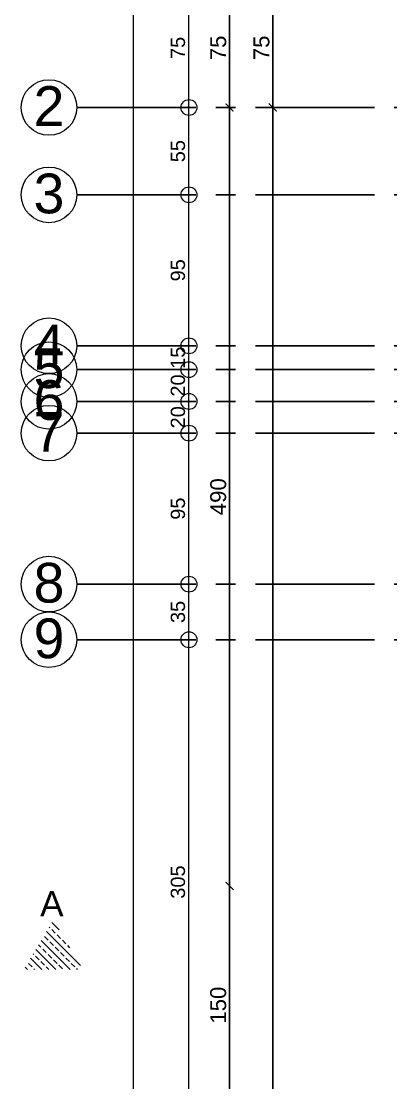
# Model space of a CAD drawing. Header units: millimetres. Extents: x 2778 to 13672, y 1832 to 5175.
# Drawn here: x 2867 to 3099, y 4131 to 4800 of the extents above; entities that cross this region are included whole.
import ezdxf

# ---------------------------------------------------------------- set-up
doc = ezdxf.new("R2010")
doc.units = ezdxf.units.MM
doc.linetypes.add('CENTER2', pattern=[112.5, 75, -12.5, 12.5, -12.5])
doc.linetypes.add('DASHDOT2', pattern=[12.7, 6.35, -3.175, 0, -3.175])
for name, color, linetype, lineweight in [('aks', 251, 'DASHDOT2', 35), ('kesit çizgisi', 1, 'DASHDOT2', 40), ('tarama', 251, 'Continuous', 0)]:
    doc.layers.add(name, color=color, linetype=linetype, lineweight=lineweight)
for name, color, linetype in [('İÇÖLÇÜ', 7, 'Continuous'), ('Standart', 7, 'Continuous'), ('Ölçülendirme', 7, 'Continuous')]:
    doc.layers.add(name, color=color, linetype=linetype)
doc.styles.add('arial_1_18', font='arial.ttf', dxfattribs={"height": 0.2})
doc.styles.get("Standard").update_dxf_attribs({"font": 'arial.ttf'})

# ---------------------------------------------------------------- blocks, each defined once
blk = doc.blocks.new('IDE941Entity3925')
at = {"layer": 'Ölçülendirme', "color": 1, "linetype": 'Continuous', "lineweight": 5}
for points in [[(2877, -8), (2877, 2338)], [(2912, -8), (2912, 2338)]]:
    blk.add_lwpolyline(points, dxfattribs=at)
for centre in [(2912, 2255), (2912, 2200), (2912, 2105), (2912, 2090), (2912, 2070), (2912, 2050), (2912, 1955), (2912, 1920)]:
    blk.add_circle(centre, 5, dxfattribs=at)
at = {"layer": 'Ölçülendirme', "color": 1, "linetype": 'Continuous', "lineweight": 5, "style": 'arial_1_18'}
for s, p in [('75', (2909.5, 2285.51)), ('55', (2909.5, 2220.51)), ('95', (2909.5, 2145.51)), ('15', (2909.5, 2090.51)), ('20', (2909.5, 2073.01)), ('20', (2909.5, 2053.01)), ('95', (2909.5, 1995.51)), ('35', (2909.5, 1930.51)), ('305', (2909.5, 1757.01))]:
    blk.add_text(s, height=9, rotation=90, dxfattribs=at).set_placement(p)
blk = doc.blocks.new('_ArchTick')
at = {"color": 0, "linetype": 'ByBlock', "const_width": 0.15}
blk.add_lwpolyline([(-0.5, -0.5), (0.5, 0.5)], dxfattribs=at)

msp = doc.modelspace()

# ---------------------------------------------------------------- hatches: boundary and pattern name
at = {"layer": 'tarama'}
h = msp.add_hatch(dxfattribs=at)
h.set_pattern_fill('ANSI33', color=256, angle=-90, style=0)
h.set_pattern_definition([(135, (188600.832, -17772.6293), (-4.49012806, -4.49012806), []), (135, (188600.832, -17768.139), (-4.49012806, -4.49012806), [3.175, -1.5875])])
h.paths.add_polyline_path([(2886.87, 4233.75), (2905.44, 4202.73), (2868.29, 4202.73)])

# ---------------------------------------------------------------- linework, layer by layer
at = {"layer": 'aks', "color": 251, "linetype": 'CENTER2', "lineweight": -3}
for points in [[(2901.58, 4745.23), (8131.58, 4745.23)], [(2901.58, 4690.23), (8131.58, 4690.23)], [(2901.58, 4595.23), (8131.58, 4595.23)], [(2901.58, 4580.23), (8131.58, 4580.23)], [(2901.58, 4560.23), (8131.58, 4560.23)], [(2901.58, 4540.23), (8131.58, 4540.23)], [(2901.58, 4445.23), (8131.58, 4445.23)], [(2901.58, 4410.23), (8131.58, 4410.23)]]:
    msp.add_lwpolyline(points, dxfattribs=at)
at = {"layer": 'aks', "color": 30, "linetype": 'Continuous', "lineweight": 5}
for centre in [(2884.08, 4745.23), (2884.08, 4690.23), (2884.08, 4595.23), (2884.08, 4580.23), (2884.08, 4560.23), (2884.08, 4540.23), (2884.08, 4445.23), (2884.08, 4410.23)]:
    msp.add_circle(centre, 17.5, dxfattribs=at)
at = {"layer": 'İÇÖLÇÜ'}
for p, q in [((2997.82, 4820.23), (2997.82, 4745.23)), ((3025.06, 4745.23), (3025.06, 4820.23)), ((2997.82, 4745.23), (2997.82, 4255.23)), ((3025.06, 2565.23), (3025.06, 4745.23)), ((2997.82, 4255.23), (2997.82, 4105.23))]:
    msp.add_line(p, q, dxfattribs=at)

# ---------------------------------------------------------------- block references
at = {"layer": 'İÇÖLÇÜ', "xscale": 5, "yscale": 5, "zscale": 5}
for p, rotation in [((2997.82, 4745.23), 270), ((2997.82, 4745.23), 90), ((3025.06, 4745.23), 90), ((3025.06, 4745.23), 270), ((2997.82, 4255.23), 270), ((2997.82, 4255.23), 90)]:
    msp.add_blockref('_ArchTick', p, dxfattribs=dict(at, rotation=rotation))
at = {"layer": 'Standart'}
msp.add_blockref('IDE941Entity3925', (60.26, 2490.23), dxfattribs=at)

# ---------------------------------------------------------------- texts
at = {"layer": 'aks', "color": 1, "linetype": 'Continuous', "lineweight": 5, "style": 'arial_1_18'}
for s, p in [('2', (2874.37, 4733.61)), ('3', (2874.37, 4678.61)), ('4', (2874.37, 4583.61)), ('5', (2874.37, 4568.61)), ('6', (2874.37, 4548.61)), ('7', (2874.37, 4528.61)), ('8', (2874.37, 4433.61)), ('9', (2874.37, 4398.61))]:
    msp.add_text(s, height=25, dxfattribs=at).set_placement(p)
at = {"layer": 'İÇÖLÇÜ', "char_height": 10, "attachment_point": 5, "rotation": 90}
for s, insert in [('\\A1;75', (2990.74, 4782.73)), ('\\A1;75', (3017.97, 4782.73)), ('\\A1;490', (2990.72, 4500.23)), ('\\A1;150', (2990.72, 4180.23))]:
    msp.add_mtext(s, dxfattribs=dict(at, insert=insert))
at = {"layer": 'kesit çizgisi', "color": 1, "text_generation_flag": 2}
msp.add_text('A', height=15.82, dxfattribs=at).set_placement((2893.28, 4236.19))

doc.saveas('drawing.dxf')
